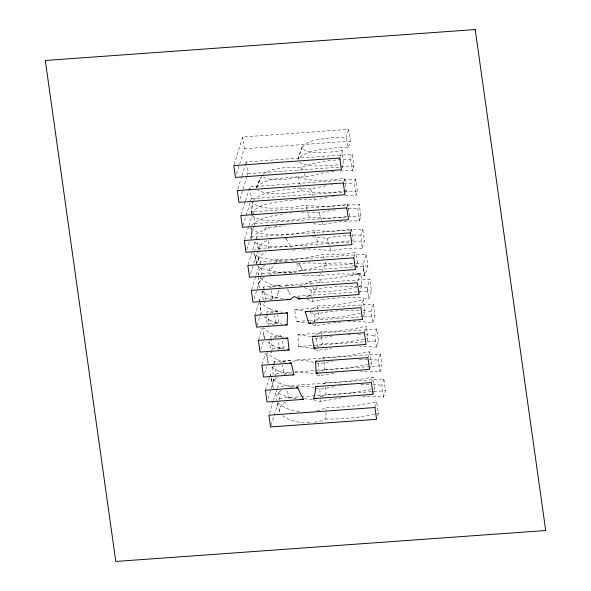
<?xml version="1.0" encoding="UTF-8"?>
<svg xmlns="http://www.w3.org/2000/svg" width="591" height="591" viewBox="0 0 591 591"><rect width="100%" height="100%" fill="white"/><g stroke="black" fill="none" stroke-linecap="round" stroke-linejoin="round"><path stroke-width="0.44" stroke-dasharray="2.96 2.22" d="M377.612 415.968L378.388 413.456L376.674 401.88L354.083 405.884A85.761 32.542 -8 0 1 326.047 407.391L326.025 409.858M325.973 412.311L325.752 418.945A15.861 6.021 -8 0 1 321.046 420.932L312.38 422.595M277.423 377.42C275.022 377.856 272.783 384.601 273.33 379.356A18.631 3.044 85.9 0 0 273.264 377.546M256.693 263.556L256.812 263.002A18.424 6.989 -8 0 1 258.688 260.446L259.021 252.859M264.162 230.239A12.514 4.75 -8 0 1 268.558 228.229L268.639 226.73M313.437 349.008L306.16 347.338L298.241 346.54L298.078 334.661L376.807 328.995L378.462 340.763L376.497 347.08L359.513 346.156M269.511 299.947A18.749 7.114 -8 0 1 272.517 298.847A18.52 7.026 -8 0 1 277.438 297.62L277.925 293.092M251.175 213.898L252.579 202.447M251.205 213.44L252.623 202.144M271.638 380.574A21.261 3.472 85.9 0 0 272.126 382.266L272.887 386.241L274.039 388.738M259.25 250.355C258.924 245.863 261.976 242.207 266.231 240.899A13.822 5.245 -8 0 1 268.403 240.109L268.617 249.565M258.673 259.708C258.961 255.977 262.441 253.598 265.551 252.172M256.376 188.115L261.133 177.241M302.215 147.019L297.975 159.215C306.81 149.545 322.221 149.811 334.395 147.927A49.592 18.816 -8 0 1 348.321 147.72L346.112 137.71L344.464 137.592A40.624 15.41 -8 0 0 332.253 137.718C322.213 139.247 309.499 139.055 302.215 147.019C304.971 154.923 321.009 151.857 327.702 152.33M234.058 164.756L242.702 136.979L348.712 129.355L350.374 141.123L348.313 147.735M236.526 173.924L244.364 148.755L242.702 136.979M237.833 188.839L241.623 176.687M241.889 175.822L245.405 164.542M245.679 163.67L246.218 161.934L352.229 154.31L353.883 166.078L352.428 170.755L350.559 159.673L352.229 154.31M240.035 198.879L247.06 176.31M247.334 175.446L247.873 173.71L246.728 165.561M241.076 214.666L245.132 201.642M245.405 200.777L249.727 186.889L355.738 179.265L357.392 191.033L356.085 195.237A63.503 24.091 -8 0 0 345.558 195.399M243.004 225.563L251.382 198.665L249.727 186.889M244.593 239.621L248.641 226.597M248.914 225.732L253.236 211.844L359.247 204.22L360.909 215.988L359.358 220.96A59.078 22.414 -8 0 0 332.851 222.726L323.018 224.595L312.314 223.701M246.787 249.653L249.217 241.845M250.303 238.372L254.086 226.22M254.352 225.356L254.898 223.62L253.236 211.844M248.102 264.569L255.94 239.407M256.213 238.535L256.753 236.799L362.763 229.175L364.418 240.943L362.128 248.301A108.936 17.804 85.9 0 0 361.626 242.554L360.902 235.137L362.763 229.175M250.569 273.736L253.539 264.192M253.812 263.327L257.595 251.175M257.868 250.311L258.407 248.575L256.753 236.799M251.611 289.524L259.449 264.362M259.722 263.49L260.262 261.754L366.272 254.13L367.927 265.898L364.854 275.775L355.28 274.172L340.505 273.877A66.901 25.383 -8 0 0 319.243 275.908A49.526 18.794 -8 0 0 305.03 275.967L301.772 274.852M254.078 298.691L261.104 276.13M261.377 275.266L261.916 273.53L260.897 266.282M254.854 315.35L258.659 303.131M258.932 302.252L259.745 299.637L260.077 300.62M263.335 299.726A92.277 15.078 85.9 0 0 261.961 292.53L262.995 289.213M263.254 288.378L263.771 286.709L280.466 285.512L279.639 286.827M257.048 325.397L261.067 312.499L260.047 302.858M264.938 300.065L265.433 298.485L263.771 286.709M258.636 339.426L262.182 328.042M266.77 313.319L267.287 311.664L277.467 310.932L277.571 312.55M260.83 349.48L263.793 339.973M267.959 326.601L268.942 323.44L267.287 311.664M262.153 364.381L265.691 353.012M270.286 338.266L270.796 336.619L280.947 335.895L281.382 337.823M264.598 373.615L266.726 366.789M271.491 351.475L272.451 348.395L270.796 336.619M265.389 390.215L270.264 374.554L270.412 375.278M273.131 375.152A41.688 6.811 85.9 0 0 272.695 369.493L272.51 367.351L273.537 364.049M273.796 363.229L274.305 361.574L290.595 360.407A6.471 5.895 17.3 0 0 291.149 360.879L292.811 361.64A2.032 1.854 17.3 0 0 293.727 361.552L295.448 360.059L380.316 353.95L381.978 365.718L380.043 371.924L359.631 371.074M340.327 156.283L342.196 150.284L341.303 150.476A40.277 15.285 -8 0 1 327.71 152.315M346.112 137.71L348.712 129.355M268.129 398.497L272.747 383.67M273.338 381.779L274.652 377.56M274.911 376.718L275.967 373.349L274.948 366.102M341.982 168.066L343.305 163.81L342.196 150.284M269.437 413.434L273.227 401.282M273.493 400.417L277.009 389.137M277.282 388.265L277.822 386.529L383.832 378.905L385.487 390.673L383.463 397.182L374.495 396.398L362.423 396.273M343.799 181.378L344.775 178.231A56.544 21.453 -8 0 1 330.376 179.967C319.709 180.44 308.406 181.149 298.322 177.005L290.912 178.563A34.337 13.024 -8 0 1 279.292 179.612C273.847 179.42 267.509 180.07 262.906 176.665M271.099 425.202L278.664 400.905M278.937 400.041L279.477 398.304L278.457 391.057M345.713 192.304L346.215 190.694L344.775 178.231M347.043 207.182L347.944 204.287A63.111 23.943 -8 0 1 324.37 206.333M355.738 179.265L354.408 183.535L356.085 195.237M350.566 232.1L351.512 229.064A62.04 23.537 -8 0 1 325.102 231.118M359.358 220.96L357.865 208.667L359.247 204.22M354.075 257.055L355.494 252.497A53.375 20.249 -8 0 1 327.946 254.544M356.018 267.908L357.585 262.877A108.936 17.804 85.9 0 1 356.661 258.474L355.494 252.497M357.88 281.065L360.266 273.419A28.974 10.993 -8 0 1 351.593 275.118L334.898 278.184A62.395 23.677 -8 0 1 327.251 278.915L321.046 279.24A46.475 17.634 -8 0 1 309.869 281.626L309.507 281.907M363.273 268.026L363.273 267.878A30.355 4.957 85.9 0 0 363.177 264.605L366.272 254.13M359.269 293.697L361.884 285.313L361.197 277.8A79.172 12.936 85.9 0 1 361.057 276.115L361.005 275.472M360.865 307.719L363.369 299.681L351.889 302.54L336.626 304.808A74.894 28.412 -8 0 1 330.295 305.37A72.929 27.666 -8 0 1 317.19 305.835L311.908 309.433A18.048 6.848 -8 0 1 309.95 310.268M367.439 289.804L367.077 287.773L369.781 279.085L284.507 285.217L295.537 285.749M363.524 316.259L364.787 312.225L363.369 299.681M306.795 299.26L312.499 301.491L325.249 299.275A77.96 29.58 -8 0 1 346.171 297.546L358.486 297.65L368.976 298.78L371.444 290.853L369.781 279.085M364.374 332.674L366.442 326.055L354.607 328.677L341.783 330.524A82.341 31.242 -8 0 1 333.509 331.285A81.115 30.776 -8 0 1 321.016 331.795L317.035 334.432A18.927 7.181 -8 0 1 314.656 335.503M347.737 321.807A84.055 31.892 -8 0 1 351.844 321.674L363.938 321.822L372.818 322.656L371.03 311.317L373.298 304.04L294.532 309.706L296.689 321.445L306.832 322.952M366.996 341.347L367.964 338.251L366.442 326.055M372.818 322.656L374.953 315.808L373.298 304.04M367.89 357.629L369.715 351.778L347.131 355.819A86.508 32.823 -8 0 1 336.848 356.801A85.614 32.483 -8 0 1 323.824 357.341L322.065 358.545A19.4 7.358 -8 0 1 319.561 359.875M376.497 347.08L374.783 335.503L376.807 328.995M369.545 369.405L371.303 363.746L369.715 351.778M371.399 382.584L373.128 377.036L350.537 381.018A87.365 33.148 -8 0 1 325.56 382.547L325.663 384.756M380.043 371.924L378.388 360.148L380.316 353.95M373.305 393.569L374.783 388.812L373.128 377.036M374.908 407.539L376.674 401.88M383.463 397.182L381.867 385.214L383.832 378.905M258.518 182.383L259.575 180.174M256.472 187.406C264.465 178.667 278.398 178.903 289.405 177.204A45.241 17.169 -8 0 1 300.863 176.968C311.42 177.463 321.445 171.693 332.216 171.671A60.777 23.056 -8 0 1 334.336 171.464M251.308 212.989C261.577 201.76 279.484 202.063 293.624 199.876M320.551 280.297L318.556 284.293M325.309 264.923L322.006 271.188M317.308 286.642L314.353 292.323L308.834 296.032M320.817 273.286L319.251 275.916M257.395 265.751C260.727 269.082 265.802 269.57 270.22 270.368L274.194 264.509M262.796 174.537C268.085 169.536 276.108 169.1 282.949 167.859A34.337 13.024 -8 0 1 294.436 167.26L301.188 167.8C312.27 162.717 324.562 161.018 336.604 159.969A56.544 21.453 -8 0 1 350.559 159.666M253.251 200.127C263.52 191.048 278.716 190.686 291.71 188.943A53.877 20.441 -8 0 1 303.7 188.625L310.563 189.039L327.17 185.397M251.485 225.334C260.417 216.698 274.084 215.767 285.741 213.521M266.312 226.87C263.785 232.566 256.162 231.812 252.579 236.777A18.616 7.062 -8 0 0 251.84 238.151L251.064 227.823M276.012 262.182C279.75 256.575 287.987 262.212 293.454 259.25A63.651 24.15 -8 0 0 302.555 258.282C311.184 257.905 319.288 253.428 327.916 254.573M261.961 292.538L264.864 290.225M272.51 367.351L274.342 365.777M360.51 313.356L340.157 316.872A78.64 29.838 -8 0 1 331.795 317.648A77.31 29.336 -8 0 1 319.125 318.143L314.486 321.26A18.557 7.04 -8 0 1 312.624 322.095M263.955 303.227L265.27 302.215M364.196 339.175L343.29 342.617A84.89 32.209 -8 0 1 335.067 343.364A83.641 31.737 -8 0 1 322.472 343.888L319.694 345.779A19.289 7.321 -8 0 1 318.098 346.599M271.867 352.354L271.01 353.019L270.922 352.251M266.415 315.491L266.002 315.793L267.398 325.19M269.924 340.431L269.511 340.741L270.656 349.953M324.385 369.56L324.784 369.272A86.958 32.993 -8 0 0 348.72 367.735L367.484 364.647M264.502 277.046C260.417 279.026 257.026 284.212 259.922 288.511M281.456 390.459C278.088 392.247 274.852 396.125 276.462 400.129M259.774 246.122L255.704 248.818A18.912 7.173 -8 0 0 254.329 250.421M265.064 265.115C261.266 266.807 257.211 270.863 258.961 275.347M286.081 401.939C281.863 403.535 277.438 408.47 280.407 413.02M361.884 285.313L358.641 286.406M353.004 263.675A45.839 17.39 -8 0 1 331.544 264.99C321.844 264.421 312.705 269.666 302.865 269.91A15.3 5.807 -8 0 1 299.785 271.077C290.174 273.877 279.706 273.448 270.22 270.368M363.007 312.72L364.787 312.225M356.838 286.93L346.496 289.265L335.208 290.883A69.095 26.211 -8 0 1 328.662 291.474A66.672 25.295 -8 0 1 314.744 291.895M293.624 199.876A58.561 22.222 -8 0 1 307.047 199.529L314.678 200.031L328.315 197.187M349.65 240.877A59.078 22.414 -8 0 1 326.734 242.369L317.64 241.859L300.627 245.162A64.338 24.408 -8 0 1 282.882 246.573C272.798 246.188 261.052 247.407 252.52 241.084M366.73 338.562L367.964 338.251M376.519 413.922L378.388 413.456M370.047 364.049L371.303 363.746M373.527 389.114L374.783 388.812M301.646 212.176A62.365 23.662 -8 0 1 307.719 212.095L319.147 212.804L331.544 210.389A62.04 23.537 -8 0 1 336.286 209.761M325.087 231.14L313.658 230.431L301.247 232.854A62.365 23.662 -8 0 1 288.888 234.213C276.603 234.014 260.941 237.087 251.086 228.252M313.474 399.723L320.241 401.585L342.3 397.713A86.67 32.882 -8 0 1 344.346 397.484M270.176 239.614L271.121 239.392M346.215 190.701A60.777 23.056 -8 0 1 325.671 192.696L311.435 192.363L301.602 190.694L296.246 191.78A45.241 17.169 -8 0 1 284.411 193.22M346.821 216.542A63.503 24.091 -8 0 1 325.161 218.175L309.329 217.207L299.615 219.069A58.937 22.362 -8 0 1 287.211 220.465C275.583 220.561 262.064 222.563 251.936 215.708M316.155 388.095L319.916 389.321L335.223 386.492M302.703 249.254A62.181 23.588 -8 0 1 308.842 249.018L320.943 249.38L330.783 250.983L336.227 249.89A45.839 17.39 -8 0 1 362.12 248.309M299.334 285.948L302.851 285.039A17.531 6.649 -8 0 0 309.477 281.9M357.666 274.047L360.347 273.685A30.355 4.957 85.9 0 0 360.946 275.332M316.916 410.745L320.44 409.836A17.117 6.494 -8 0 0 326.04 407.384M324.356 206.348C315.956 207.234 307.601 203.784 299.415 206.215A53.508 20.301 -8 0 1 285.822 207.847C275.118 207.677 261.481 210.352 252.904 202.661M312.151 236.895L327.207 238.262L333.383 237.035A53.375 20.249 -8 0 1 360.894 235.152M304.114 287.558L311.006 290.262L325.161 287.802A74.215 28.161 -8 0 1 342.366 286.354L356.89 286.48M316.03 374.635L319.31 375.75L334.078 373.128M374.583 414.365L355.812 417.505A83.789 31.788 -8 0 1 325.744 418.96M370.949 389.705L352.192 392.786M316.185 362.889L318.601 363.775L332.932 361.286M314.538 349.355L317.618 350.493L331.529 348.121M309.957 312.609L314.05 314.235L327.045 312.018A81.639 30.976 -8 0 1 348.084 310.275L359.668 310.29M312.41 324.577L315.321 325.737L328.566 323.499A84.055 31.892 -8 0 1 341.679 322.154M314.693 337.993L316.606 338.754L330.177 336.456A86.094 32.668 -8 0 1 331.906 336.235M268.565 228.229A12.426 4.713 -8 0 1 273.965 227.099L280.71 226.102A63.06 23.928 -8 0 1 284.633 225.459M290.853 387.127L295.485 386.433M273.973 262.241L281.412 261.436L287.522 261.517M291.828 372.714L284.072 374.369L282.358 365.245M289.634 213.048L291.939 212.804M297.436 263.039L299.238 263.534L302.407 263.268A57.837 21.941 -8 0 1 311.531 262.906L325.855 263.815L332.135 263.239A62.395 23.677 -8 0 1 339.67 262.877L352.701 263.313M244.364 148.755L350.374 141.123M247.873 173.71L353.883 166.078M251.382 198.665L357.392 191.033M254.898 223.62L360.909 215.988M258.407 248.575L349.798 242M353.448 241.734L364.418 240.943M261.916 273.53L367.927 265.898M265.433 298.485L277.438 297.62M297.258 296.194L371.444 290.853M268.942 323.44L278.627 322.745L277.755 314.914M296.689 321.445L308.657 320.581M309.581 320.514L362.985 316.673M363.901 316.606L374.953 315.808M272.451 348.395L284.094 347.552L281.848 339.736M298.241 346.54L363.879 341.812M367.521 341.554L378.462 340.763M275.967 373.349L291.503 372.234M295.153 371.968L314.346 370.587M315.262 370.52L381.978 365.718M279.477 398.304L300.494 396.79M301.41 396.724L385.487 390.673M296.187 386.359L305.17 386.27L314.102 387.57M294.843 372.426L306.123 372.64L315.35 374.421M284.411 193.227C275.539 193.479 265.81 194.461 257.691 190.199M295.448 360.059L304.734 360.436L314.892 362.482M360.791 384.349L370.247 384.364M309.854 422.757C300.309 422.912 289.797 421.612 282.239 415.259M359.335 359.276L367.403 359.335M357.843 334.543L363.206 334.617M278.339 259.7C270.346 258.695 259.094 260.136 253.849 252.83L256.797 264.665M304.38 398.733L312.809 399.59M369.353 359.409L378.388 360.148M372.855 384.46L381.867 385.214M365.822 334.72L374.783 335.503M362.896 310.46L371.03 311.317M294.532 309.706L303.951 310.977M298.078 334.661L310.43 336.641M291.954 272.894L280.023 272.747L270.139 274.623L269.452 265.455M358.803 286.613L367.077 287.773M284.951 238.624L286.184 238.742A63.363 24.039 -8 0 1 287.019 238.616M282.476 286.731C274.638 285.734 266.039 283.879 260.446 277.844M299.327 411.447C291.703 410.413 283.377 408.499 277.955 402.626M352.812 275.303L351.593 275.133M283.126 299.039L275.827 297.716L268.233 295.086A59.684 22.643 -8 0 1 261.968 291.016M296.254 398.829L289.265 397.477L282.003 394.891A59.691 22.65 -8 0 1 276.041 391.043M298.44 297.362L299.918 297.605M282.594 312.44L276.374 311.147L269.784 308.849M282.498 324.267L276.728 322.93L270.626 320.691M291.437 387.039L280.282 383.714M283.325 337.491L273.027 334.41A62.587 23.743 -8 0 1 263.704 327.842M284.677 349.274L274.52 346.193A63.001 23.906 -8 0 1 265.92 340.475M285.379 362.15L276.529 359.365M286.384 373.571L278.649 371.096M299.319 162.303C308.303 167.017 319.066 165.923 328.877 165.657A49.592 18.816 -8 0 0 339.64 164.438M275.798 226.043L276.832 226.841M299.77 265.691L302.865 269.91M286.184 238.742L291.112 247.348M301.188 167.8L302.452 170.193A65.372 14.893 76.2 0 1 303.057 171.412M309.869 281.641L311.649 285.076M312.779 287.366L314.331 290.617M299.238 263.534L303.087 271.734M304.417 274.608L305.03 275.953M289.058 292.161L290.853 296.652M305.348 176.369L304.454 174.375A65.372 14.893 76.2 0 0 304.106 173.621M305.599 176.938L305.769 177.322M326.513 264.687L324.858 260.734M324.031 258.718L322.243 254.196M310.563 189.039L313.112 195.747M313.939 197.992L314.678 200.031M317.64 241.859L315.646 236.215M314.892 234.058L313.658 230.431M319.147 212.804L321.585 220.155M322.302 222.371L323.018 224.595M309.329 217.207L307.704 211.977M306.995 209.657L305.599 204.981M279.632 411.218L277.068 402.449M327.207 238.262L329.261 245.42M256.812 263.002L254.219 252.771M329.778 247.267L330.783 250.983M301.602 190.694L300.59 186.771M272.887 386.241L270.855 377.346A43.409 7.092 85.9 0 0 271.631 380.604M289.206 399.065L287.174 389.72M363.273 268.188L363.384 268.654A79.172 12.936 85.9 0 1 363.657 269.917L363.93 271.217M363.354 268.543L364.211 272.554M298.322 177.005L299.157 180.787A65.372 14.893 76.2 0 0 300.073 184.68M364.026 271.661L364.581 274.387M270.56 375.979L270.264 374.554L270.36 375.012M364.3 273.012L364.854 275.775L364.669 274.845M290.595 360.414A18.927 7.181 -8 0 0 281.796 362.194L281.944 362.97M367.314 289.125L368.976 298.78M367.912 292.545L368.03 293.232M267.708 360.473L268.055 362.519L267.479 359.092M317.197 305.835L317.825 309.684M277.681 349.34A18.927 7.181 -8 0 1 279.484 348.72L278.043 339.744M266.571 353.418L267.597 359.786M267.368 358.39L266.689 354.142M351.512 229.064L353.329 240.315A59.078 22.414 -8 0 1 352.413 240.463M318.187 311.996L319.125 318.135M280.947 335.895A18.602 7.055 -8 0 0 277.593 336.796L277.704 337.527M349.584 216.121L347.944 204.287M246.218 161.934L246.595 164.653M260.262 261.754L260.771 265.381M274.305 361.574L274.815 365.201M264.229 337.505L264.332 338.244A63.001 23.906 -8 0 0 264.532 338.628M311.006 290.262L311.93 297.074M271.875 324.984A19.754 7.491 -8 0 1 275.635 323.543L274.564 315.528M264.022 336.028L264.332 338.244M264.125 336.767L263.616 333.051M263.822 334.543L262.921 327.798M312.218 299.275L312.499 301.491M321.016 331.795L321.401 334.824M277.467 310.932A18.594 7.055 -8 0 0 274.084 311.841L274.18 312.58M321.681 337.099L322.472 343.888M314.05 314.235L314.937 322.147M272.517 298.847L271.587 290.218M260.801 310.112L260.712 309.315A94.796 15.492 85.9 0 1 259.745 299.637L259.892 301.24M315.173 324.296L315.321 325.737M251.7 239.141L250.872 227.291M280.459 285.527A19.008 7.21 -8 0 0 271.276 287.344L271.365 288.068M316.606 338.754L317.315 346.814M323.824 357.341L324.038 359.705M324.237 362.069L324.784 369.272M317.559 349.761L317.618 350.493M318.601 363.775L319.081 371.621M319.251 374.62L319.31 375.75M325.752 386.965L325.966 394.308A17.981 6.819 -8 0 1 318.83 397.455M319.916 389.321L320.137 396.797M258.821 285.121L258.54 273.389M320.204 399.664L320.241 401.585M343.312 163.818A49.592 18.816 -8 0 1 342.396 163.98M298.004 159.223A89.898 81.868 17.3 0 1 302.186 147.004M340.172 170.991A60.777 23.056 -8 0 1 352.435 170.747M256.531 187.428A70.277 63.998 17.3 0 1 261.65 176.413M331.056 184.865A63.111 23.943 -8 0 1 332.334 184.702M343.881 183.698A63.111 23.943 -8 0 1 354.408 183.535M331.854 196.685A63.503 24.091 -8 0 1 333.605 196.456M348.21 208.771A62.04 23.537 -8 0 1 357.865 208.667M292.604 259.959A35.918 26.499 26.7 0 1 294.318 261.481M296.453 263.623A35.918 26.499 26.7 0 1 298.632 266.164M292.013 237.966A63.363 24.039 -8 0 1 292.833 237.87M292.611 250.178A62.181 23.588 -8 0 1 296.763 249.72M357.585 262.869A45.839 17.39 -8 0 1 356.676 263.047M356.24 263.63A28.974 10.993 -8 0 1 363.177 264.118M359.291 273.441A27.046 13.128 17.4 0 1 352.125 272.939M352.701 265.1A27.046 4.78 23.2 0 1 358.013 267.782M308.871 296.039A17.708 6.715 -8 0 1 304.158 297.709M285.076 285.468A24.29 22.118 17.3 0 1 285.955 286.628M287.396 288.94A24.29 22.118 17.3 0 1 288.859 292.205M269.836 308.827A60.511 22.96 -8 0 1 261.495 302.976M270.708 320.662A61.169 23.204 -8 0 1 263.697 316.163M261.717 313.769A61.169 23.204 -8 0 1 261.03 312.506M269.223 288.076A18.055 6.848 -8 0 1 271.291 287.352M278.014 293.099A29.003 26.418 17.3 0 1 278.612 289.693M279.358 287.278A29.003 26.418 17.3 0 1 279.543 286.79M270.227 313.311A19.363 7.351 -8 0 1 274.076 311.834M275.65 323.558A18.639 7.07 -8 0 1 278.627 322.745M324.356 369.552A19.577 7.424 -8 0 1 320.728 371.599M347.611 334.838A86.094 32.668 -8 0 1 351.689 334.661M273.736 338.259A19.37 7.351 -8 0 1 277.578 336.789M279.484 348.72A18.528 7.026 -8 0 1 284.094 347.56M276.595 359.335A62.616 23.758 -8 0 1 266.933 352.428M278.738 371.059A61.471 23.322 -8 0 1 270.309 365.755M268.462 363.362A61.471 23.322 -8 0 1 268.019 362.527M325.53 382.54A19.082 7.24 -8 0 1 321.341 384.815M352.192 392.771A87.01 33.015 -8 0 1 325.966 394.315M280.43 362.675A18.07 6.856 -8 0 1 281.811 362.209M280.333 383.699A60.6 22.99 -8 0 1 271.668 377.42M339.832 385.886A87.69 33.273 -8 0 1 341.147 385.738M258.688 259.826L258.688 260.446L258.732 257.935L258.688 259.826"/><path stroke-width="0.89" d="M287.558 312.994L287.137 324.917L256.509 327.119L254.854 315.35L287.558 312.994L285.889 312.853M315.845 386.588L315.195 391.944A49.275 44.872 17.3 0 1 314.072 397.019L313.496 398.644L373.054 394.36L371.399 382.584L315.845 386.588A17.841 6.767 -8 0 0 317.663 386.1M290.772 299.445L291.023 299.024A9.973 9.087 17.3 0 1 291.378 298.507L293.757 296.763A2.77 2.527 17.3 0 1 294.628 296.704L297.051 297.768A10.099 9.197 17.3 0 1 298.278 298.913L359.01 294.54L357.356 282.771L251.345 290.395L253 302.164L290.772 299.445L286.953 299.364M317.005 372.995L316.192 373.246L315.542 361.397L367.89 357.629L369.545 369.405L316.192 373.246M306.921 311.28A17.826 6.767 -8 0 1 305.207 311.73L308.938 323.351L309.98 323.041A18.557 7.04 -8 0 0 310.652 322.819M305.207 311.73L360.865 307.719L362.519 319.495L308.938 323.351M287.787 338.185L258.363 340.305L260.025 352.073L289.088 349.983L287.787 338.185L286.28 337.986M312.55 339.3L314.013 348.195L366.036 344.45L364.374 332.674L312.041 336.648M291.274 363.147L261.879 365.26L263.534 377.028L293.934 374.842L291.274 363.147L289.767 362.94M297.99 387.866L265.389 390.215L267.043 401.983L303.656 399.353L300.509 393.857A76.091 69.295 17.3 0 1 298.699 389.698L297.99 387.866L296.327 387.726M303.656 399.353L300.568 399.235M285.571 324.732L287.137 324.917M292.375 374.657L293.934 374.842M287.595 349.776L289.088 349.983M312.403 338.488L312.321 338.082M301.587 298.329A17.708 6.715 -8 0 1 298.285 298.906M313.407 335.976A18.927 7.181 -8 0 1 312.129 336.412M315.225 347.789A19.289 7.321 -8 0 1 314.02 348.195M316.806 360.99A19.4 7.358 -8 0 1 315.653 361.374M317.618 372.818A19.577 7.424 -8 0 1 317.079 372.995M316.296 398.12A17.981 6.819 -8 0 1 313.503 398.674M475.208 29.55L45.3 60.481L115.792 561.45L545.7 530.519L475.208 29.55M339.795 157.996L233.785 165.62L235.44 177.389L341.45 169.765L339.795 157.996M343.305 182.951L237.294 190.575L238.956 202.344L344.967 194.72L343.305 182.951M346.821 207.906L240.81 215.53L242.465 227.299L348.476 219.675L346.821 207.906M350.33 232.861L244.319 240.485L245.974 252.254L351.985 244.63L350.33 232.861M353.839 257.816L247.828 265.44L249.491 277.209L355.501 269.585L353.839 257.816M374.908 407.539L268.898 415.17L270.56 426.938L376.57 419.315L374.908 407.539"/></g></svg>
